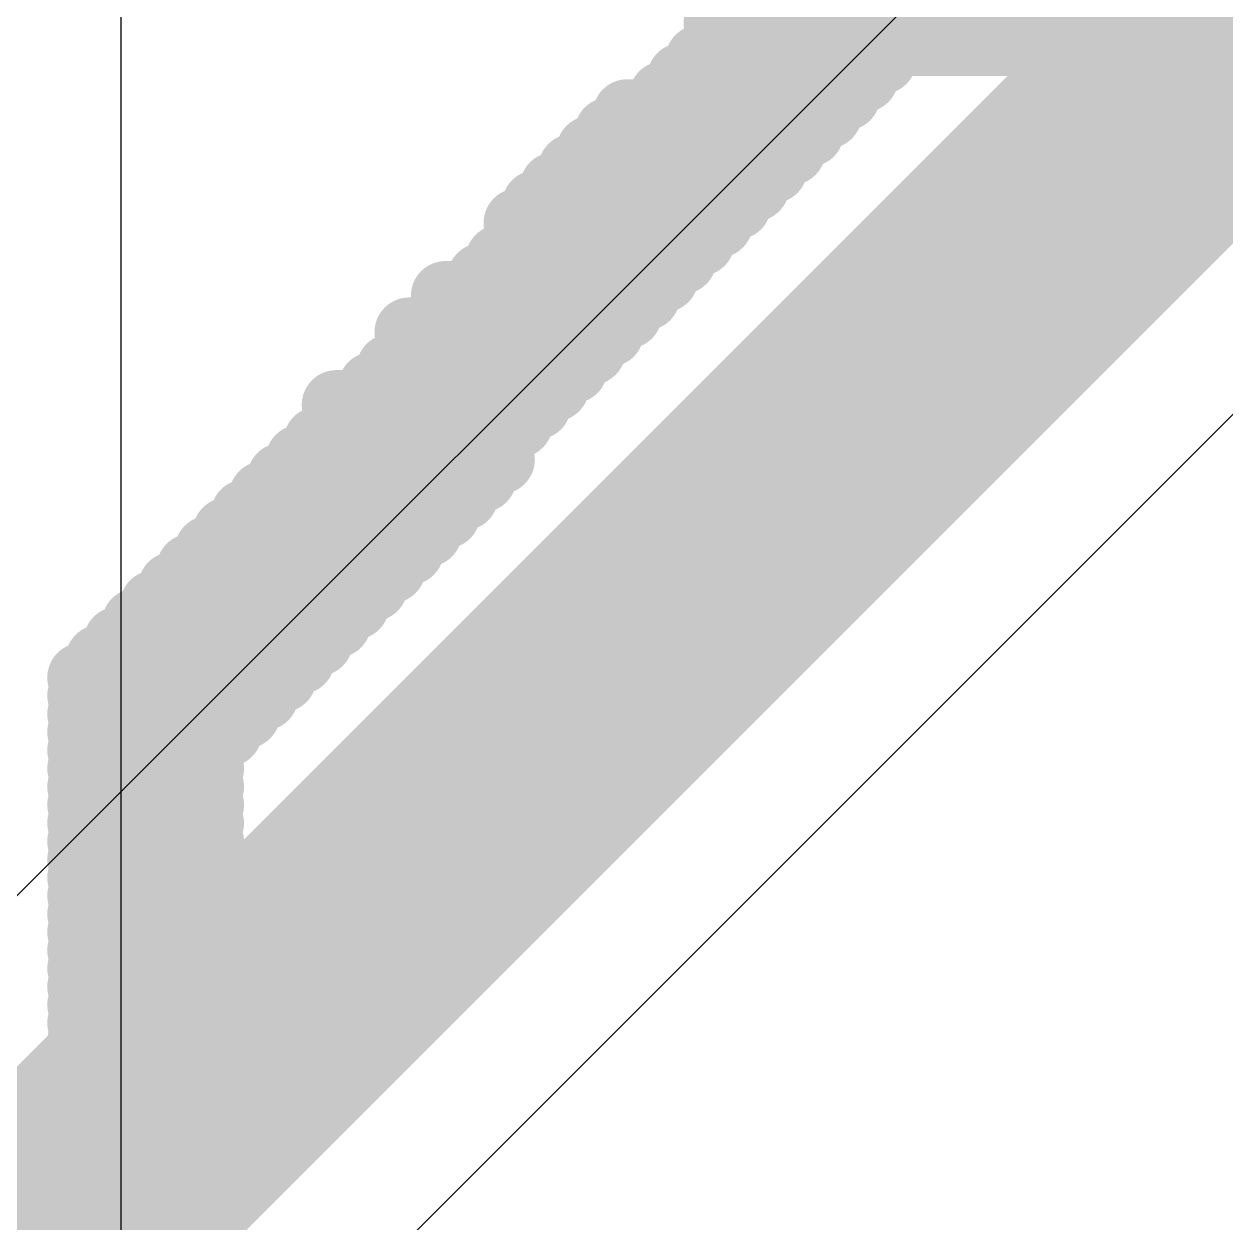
# Model space of a CAD drawing. Header units: inches. Extents: x -4 to 389, y 0 to 108.
# Drawn here: x 34.671 to 35.989, y 10.882 to 12.197 of the extents above; entities that cross this region are included whole.
import ezdxf

# ---------------------------------------------------------------- set-up
doc = ezdxf.new("R2010")
doc.units = ezdxf.units.IN
for name, color, linetype in [('Bottom Overlay', 54, 'Continuous'), ('Signal_1', 16, 'Continuous'), ('Top Layer', 1, 'Continuous')]:
    doc.layers.add(name, color=color, linetype=linetype)

msp = doc.modelspace()

# ---------------------------------------------------------------- linework, layer by layer
at = {"layer": 'Bottom Overlay'}
for points in [[(35.4724, 12.2183, 0.0762, 0.0762, 0), (35.5322, 12.2183, 0.0762, 0.0762, 0)], [(35.4325, 12.1984, 0.0762, 0.0762, 0), (35.5123, 12.1984, 0.0762, 0.0762, 0)], [(35.592, 12.1984, 0.0762, 0.0762, 0), (36.3897, 12.1984, 0.0762, 0.0762, 0)], [(35.4325, 12.1785, 0.0762, 0.0762, 0), (35.4923, 12.1785, 0.0762, 0.0762, 0)], [(35.5721, 12.1785, 0.0762, 0.0762, 0), (36.4096, 12.1785, 0.0762, 0.0762, 0)], [(35.4126, 12.1585, 0.0762, 0.0762, 0), (35.4724, 12.1585, 0.0762, 0.0762, 0)], [(35.5522, 12.1585, 0.0762, 0.0762, 0), (35.612, 12.1585, 0.0762, 0.0762, 0)], [(35.3926, 12.1386, 0.0762, 0.0762, 0), (35.4525, 12.1386, 0.0762, 0.0762, 0)], [(35.5322, 12.1386, 0.0762, 0.0762, 0), (35.592, 12.1386, 0.0762, 0.0762, 0)], [(35.3727, 12.1186, 0.0762, 0.0762, 0), (35.4325, 12.1186, 0.0762, 0.0762, 0)], [(35.5123, 12.1186, 0.0762, 0.0762, 0), (35.5721, 12.1186, 0.0762, 0.0762, 0)], [(35.3328, 12.0987, 0.0762, 0.0762, 0), (35.4126, 12.0987, 0.0762, 0.0762, 0)], [(35.4923, 12.0987, 0.0762, 0.0762, 0), (35.5522, 12.0987, 0.0762, 0.0762, 0)], [(35.3129, 12.0788, 0.0762, 0.0762, 0), (35.3926, 12.0788, 0.0762, 0.0762, 0)], [(35.4724, 12.0788, 0.0762, 0.0762, 0), (35.5322, 12.0788, 0.0762, 0.0762, 0)], [(35.2929, 12.0588, 0.0762, 0.0762, 0), (35.3727, 12.0588, 0.0762, 0.0762, 0)], [(35.4525, 12.0588, 0.0762, 0.0762, 0), (35.5123, 12.0588, 0.0762, 0.0762, 0)], [(35.273, 12.0389, 0.0762, 0.0762, 0), (35.3528, 12.0389, 0.0762, 0.0762, 0)], [(35.4325, 12.0389, 0.0762, 0.0762, 0), (35.4923, 12.0389, 0.0762, 0.0762, 0)], [(35.2531, 12.0189, 0.0762, 0.0762, 0), (35.3328, 12.0189, 0.0762, 0.0762, 0)], [(35.4126, 12.0189, 0.0762, 0.0762, 0), (35.4724, 12.0189, 0.0762, 0.0762, 0)], [(35.2331, 11.999, 0.0762, 0.0762, 0), (35.3129, 11.999, 0.0762, 0.0762, 0)], [(35.3926, 11.999, 0.0762, 0.0762, 0), (35.4525, 11.999, 0.0762, 0.0762, 0)], [(35.2132, 11.9791, 0.0762, 0.0762, 0), (35.2929, 11.9791, 0.0762, 0.0762, 0)], [(35.3727, 11.9791, 0.0762, 0.0762, 0), (35.4325, 11.9791, 0.0762, 0.0762, 0)], [(35.2132, 11.9591, 0.0762, 0.0762, 0), (35.273, 11.9591, 0.0762, 0.0762, 0)], [(35.3528, 11.9591, 0.0762, 0.0762, 0), (35.4126, 11.9591, 0.0762, 0.0762, 0)], [(35.1932, 11.9392, 0.0762, 0.0762, 0), (35.2531, 11.9392, 0.0762, 0.0762, 0)], [(35.3328, 11.9392, 0.0762, 0.0762, 0), (35.3926, 11.9392, 0.0762, 0.0762, 0)], [(35.1733, 11.9192, 0.0762, 0.0762, 0), (35.2331, 11.9192, 0.0762, 0.0762, 0)], [(35.3129, 11.9192, 0.0762, 0.0762, 0), (35.3727, 11.9192, 0.0762, 0.0762, 0)], [(35.1334, 11.8993, 0.0762, 0.0762, 0), (35.2132, 11.8993, 0.0762, 0.0762, 0)], [(35.2929, 11.8993, 0.0762, 0.0762, 0), (35.3528, 11.8993, 0.0762, 0.0762, 0)], [(35.1334, 11.8794, 0.0762, 0.0762, 0), (35.1932, 11.8794, 0.0762, 0.0762, 0)], [(35.273, 11.8794, 0.0762, 0.0762, 0), (35.3328, 11.8794, 0.0762, 0.0762, 0)], [(35.0935, 11.8594, 0.0762, 0.0762, 0), (35.1733, 11.8594, 0.0762, 0.0762, 0)], [(35.2531, 11.8594, 0.0762, 0.0762, 0), (35.3129, 11.8594, 0.0762, 0.0762, 0)], [(35.0935, 11.8395, 0.0762, 0.0762, 0), (35.1534, 11.8395, 0.0762, 0.0762, 0)], [(35.2331, 11.8395, 0.0762, 0.0762, 0), (35.2929, 11.8395, 0.0762, 0.0762, 0)], [(35.0736, 11.8195, 0.0762, 0.0762, 0), (35.1334, 11.8195, 0.0762, 0.0762, 0)], [(35.2132, 11.8195, 0.0762, 0.0762, 0), (35.273, 11.8195, 0.0762, 0.0762, 0)], [(35.0537, 11.7996, 0.0762, 0.0762, 0), (35.1135, 11.7996, 0.0762, 0.0762, 0)], [(35.1932, 11.7996, 0.0762, 0.0762, 0), (35.2531, 11.7996, 0.0762, 0.0762, 0)], [(35.0138, 11.7797, 0.0762, 0.0762, 0), (35.0935, 11.7797, 0.0762, 0.0762, 0)], [(35.1733, 11.7797, 0.0762, 0.0762, 0), (35.2331, 11.7797, 0.0762, 0.0762, 0)], [(35.0138, 11.7597, 0.0762, 0.0762, 0), (35.0736, 11.7597, 0.0762, 0.0762, 0)], [(35.1534, 11.7597, 0.0762, 0.0762, 0), (35.2132, 11.7597, 0.0762, 0.0762, 0)], [(34.9938, 11.7398, 0.0762, 0.0762, 0), (35.0537, 11.7398, 0.0762, 0.0762, 0)], [(35.1334, 11.7398, 0.0762, 0.0762, 0), (35.1932, 11.7398, 0.0762, 0.0762, 0)], [(34.9739, 11.7198, 0.0762, 0.0762, 0), (35.0337, 11.7198, 0.0762, 0.0762, 0)], [(35.1135, 11.7198, 0.0762, 0.0762, 0), (35.1932, 11.7198, 0.0762, 0.0762, 0)], [(34.954, 11.6999, 0.0762, 0.0762, 0), (35.0138, 11.6999, 0.0762, 0.0762, 0)], [(35.0935, 11.6999, 0.0762, 0.0762, 0), (35.1733, 11.6999, 0.0762, 0.0762, 0)], [(34.934, 11.68, 0.0762, 0.0762, 0), (34.9938, 11.68, 0.0762, 0.0762, 0)], [(35.0736, 11.68, 0.0762, 0.0762, 0), (35.1534, 11.68, 0.0762, 0.0762, 0)], [(34.9141, 11.66, 0.0762, 0.0762, 0), (34.9739, 11.66, 0.0762, 0.0762, 0)], [(35.0537, 11.66, 0.0762, 0.0762, 0), (35.1334, 11.66, 0.0762, 0.0762, 0)], [(34.8941, 11.6401, 0.0762, 0.0762, 0), (34.954, 11.6401, 0.0762, 0.0762, 0)], [(35.0337, 11.6401, 0.0762, 0.0762, 0), (35.1135, 11.6401, 0.0762, 0.0762, 0)], [(34.8742, 11.6201, 0.0762, 0.0762, 0), (34.934, 11.6201, 0.0762, 0.0762, 0)], [(35.0138, 11.6201, 0.0762, 0.0762, 0), (35.0935, 11.6201, 0.0762, 0.0762, 0)], [(34.8543, 11.6002, 0.0762, 0.0762, 0), (34.9141, 11.6002, 0.0762, 0.0762, 0)], [(34.9938, 11.6002, 0.0762, 0.0762, 0), (35.0736, 11.6002, 0.0762, 0.0762, 0)], [(34.8343, 11.5803, 0.0762, 0.0762, 0), (34.8941, 11.5803, 0.0762, 0.0762, 0)], [(34.9739, 11.5803, 0.0762, 0.0762, 0), (35.0537, 11.5803, 0.0762, 0.0762, 0)], [(34.8144, 11.5603, 0.0762, 0.0762, 0), (34.8742, 11.5603, 0.0762, 0.0762, 0)], [(34.954, 11.5603, 0.0762, 0.0762, 0), (35.0337, 11.5603, 0.0762, 0.0762, 0)], [(34.7944, 11.5404, 0.0762, 0.0762, 0), (34.8543, 11.5404, 0.0762, 0.0762, 0)], [(34.934, 11.5404, 0.0762, 0.0762, 0), (35.0138, 11.5404, 0.0762, 0.0762, 0)], [(34.7745, 11.5204, 0.0762, 0.0762, 0), (34.8343, 11.5204, 0.0762, 0.0762, 0)], [(34.9141, 11.5204, 0.0762, 0.0762, 0), (34.9938, 11.5204, 0.0762, 0.0762, 0)], [(34.7546, 11.5005, 0.0762, 0.0762, 0), (34.8144, 11.5005, 0.0762, 0.0762, 0)], [(34.8941, 11.5005, 0.0762, 0.0762, 0), (34.9739, 11.5005, 0.0762, 0.0762, 0)], [(34.7346, 11.4806, 0.0762, 0.0762, 0), (34.7944, 11.4806, 0.0762, 0.0762, 0)], [(34.8742, 11.4806, 0.0762, 0.0762, 0), (34.954, 11.4806, 0.0762, 0.0762, 0)], [(34.7346, 11.4606, 0.0762, 0.0762, 0), (34.7944, 11.4606, 0.0762, 0.0762, 0)], [(34.8543, 11.4606, 0.0762, 0.0762, 0), (34.934, 11.4606, 0.0762, 0.0762, 0)], [(34.7346, 11.4407, 0.0762, 0.0762, 0), (34.7944, 11.4407, 0.0762, 0.0762, 0)], [(34.8343, 11.4407, 0.0762, 0.0762, 0), (34.9141, 11.4407, 0.0762, 0.0762, 0)], [(34.7346, 11.4207, 0.0762, 0.0762, 0), (34.7944, 11.4207, 0.0762, 0.0762, 0)], [(34.8343, 11.4207, 0.0762, 0.0762, 0), (34.8941, 11.4207, 0.0762, 0.0762, 0)], [(34.7346, 11.4008, 0.0762, 0.0762, 0), (34.7944, 11.4008, 0.0762, 0.0762, 0)], [(34.8343, 11.4008, 0.0762, 0.0762, 0), (34.8742, 11.4008, 0.0762, 0.0762, 0)], [(34.7346, 11.3809, 0.0762, 0.0762, 0), (34.7944, 11.3809, 0.0762, 0.0762, 0)], [(34.8343, 11.3809, 0.0762, 0.0762, 0), (34.8742, 11.3809, 0.0762, 0.0762, 0)], [(34.7346, 11.3609, 0.0762, 0.0762, 0), (34.7944, 11.3609, 0.0762, 0.0762, 0)], [(34.8343, 11.3609, 0.0762, 0.0762, 0), (34.8742, 11.3609, 0.0762, 0.0762, 0)], [(34.7346, 11.341, 0.0762, 0.0762, 0), (34.7944, 11.341, 0.0762, 0.0762, 0)], [(34.8343, 11.341, 0.0762, 0.0762, 0), (34.8742, 11.341, 0.0762, 0.0762, 0)], [(34.7346, 11.321, 0.0762, 0.0762, 0), (34.7944, 11.321, 0.0762, 0.0762, 0)], [(34.8343, 11.321, 0.0762, 0.0762, 0), (34.8742, 11.321, 0.0762, 0.0762, 0)], [(34.7346, 11.3011, 0.0762, 0.0762, 0), (34.7944, 11.3011, 0.0762, 0.0762, 0)], [(34.8343, 11.3011, 0.0762, 0.0762, 0), (34.8742, 11.3011, 0.0762, 0.0762, 0)], [(34.7346, 11.2812, 0.0762, 0.0762, 0), (34.7944, 11.2812, 0.0762, 0.0762, 0)], [(34.8343, 11.2812, 0.0762, 0.0762, 0), (34.8742, 11.2812, 0.0762, 0.0762, 0)], [(34.7346, 11.2612, 0.0762, 0.0762, 0), (34.7944, 11.2612, 0.0762, 0.0762, 0)], [(34.8343, 11.2612, 0.0762, 0.0762, 0), (34.8742, 11.2612, 0.0762, 0.0762, 0)], [(34.7346, 11.2413, 0.0762, 0.0762, 0), (34.7944, 11.2413, 0.0762, 0.0762, 0)], [(34.8343, 11.2413, 0.0762, 0.0762, 0), (34.8742, 11.2413, 0.0762, 0.0762, 0)], [(34.7346, 11.2213, 0.0762, 0.0762, 0), (34.7944, 11.2213, 0.0762, 0.0762, 0)], [(34.8343, 11.2213, 0.0762, 0.0762, 0), (34.8742, 11.2213, 0.0762, 0.0762, 0)], [(34.7346, 11.2014, 0.0762, 0.0762, 0), (34.7944, 11.2014, 0.0762, 0.0762, 0)], [(34.8343, 11.2014, 0.0762, 0.0762, 0), (34.8742, 11.2014, 0.0762, 0.0762, 0)], [(34.7346, 11.1815, 0.0762, 0.0762, 0), (34.7944, 11.1815, 0.0762, 0.0762, 0)], [(34.8343, 11.1815, 0.0762, 0.0762, 0), (34.8742, 11.1815, 0.0762, 0.0762, 0)], [(34.7346, 11.1615, 0.0762, 0.0762, 0), (34.7944, 11.1615, 0.0762, 0.0762, 0)], [(34.8343, 11.1615, 0.0762, 0.0762, 0), (34.8742, 11.1615, 0.0762, 0.0762, 0)], [(34.7346, 11.1416, 0.0762, 0.0762, 0), (34.7944, 11.1416, 0.0762, 0.0762, 0)], [(34.8343, 11.1416, 0.0762, 0.0762, 0), (34.8742, 11.1416, 0.0762, 0.0762, 0)], [(34.7346, 11.1216, 0.0762, 0.0762, 0), (34.7944, 11.1216, 0.0762, 0.0762, 0)], [(34.8343, 11.1216, 0.0762, 0.0762, 0), (34.8742, 11.1216, 0.0762, 0.0762, 0)], [(34.7346, 11.1017, 0.0762, 0.0762, 0), (34.7944, 11.1017, 0.0762, 0.0762, 0)], [(34.8343, 11.1017, 0.0762, 0.0762, 0), (34.8742, 11.1017, 0.0762, 0.0762, 0)], [(34.7346, 11.0818, 0.0762, 0.0762, 0), (34.7944, 11.0818, 0.0762, 0.0762, 0)], [(34.8343, 11.0818, 0.0762, 0.0762, 0), (34.8742, 11.0818, 0.0762, 0.0762, 0)], [(34.7346, 11.0618, 0.0762, 0.0762, 0), (34.7944, 11.0618, 0.0762, 0.0762, 0)], [(34.8343, 11.0618, 0.0762, 0.0762, 0), (34.8742, 11.0618, 0.0762, 0.0762, 0)], [(34.7346, 11.0419, 0.0762, 0.0762, 0), (34.7944, 11.0419, 0.0762, 0.0762, 0)], [(34.8343, 11.0419, 0.0762, 0.0762, 0), (34.8742, 11.0419, 0.0762, 0.0762, 0)], [(34.7346, 11.0219, 0.0762, 0.0762, 0), (34.7944, 11.0219, 0.0762, 0.0762, 0)], [(34.8343, 11.0219, 0.0762, 0.0762, 0), (34.8742, 11.0219, 0.0762, 0.0762, 0)], [(34.7346, 11.002, 0.0762, 0.0762, 0), (34.7944, 11.002, 0.0762, 0.0762, 0)], [(34.8343, 11.002, 0.0762, 0.0762, 0), (34.8742, 11.002, 0.0762, 0.0762, 0)], [(34.7346, 10.9821, 0.0762, 0.0762, 0), (34.7745, 10.9821, 0.0762, 0.0762, 0)], [(34.8343, 10.9821, 0.0762, 0.0762, 0), (34.8742, 10.9821, 0.0762, 0.0762, 0)], [(34.7346, 10.9621, 0.0762, 0.0762, 0), (34.7745, 10.9621, 0.0762, 0.0762, 0)], [(34.8343, 10.9621, 0.0762, 0.0762, 0), (34.8742, 10.9621, 0.0762, 0.0762, 0)], [(34.7346, 10.9422, 0.0762, 0.0762, 0), (34.7745, 10.9422, 0.0762, 0.0762, 0)], [(34.8343, 10.9422, 0.0762, 0.0762, 0), (34.8742, 10.9422, 0.0762, 0.0762, 0)], [(34.7346, 10.9222, 0.0762, 0.0762, 0), (34.7745, 10.9222, 0.0762, 0.0762, 0)], [(34.8343, 10.9222, 0.0762, 0.0762, 0), (34.8742, 10.9222, 0.0762, 0.0762, 0)], [(34.7346, 10.9023, 0.0762, 0.0762, 0), (34.7745, 10.9023, 0.0762, 0.0762, 0)], [(34.8343, 10.9023, 0.0762, 0.0762, 0), (34.8742, 10.9023, 0.0762, 0.0762, 0)], [(34.7346, 10.8824, 0.0762, 0.0762, 0), (34.7745, 10.8824, 0.0762, 0.0762, 0)], [(34.8343, 10.8824, 0.0762, 0.0762, 0), (34.8742, 10.8824, 0.0762, 0.0762, 0)], [(34.7346, 10.8624, 0.0762, 0.0762, 0), (34.7745, 10.8624, 0.0762, 0.0762, 0)], [(34.8343, 10.8624, 0.0762, 0.0762, 0), (34.8742, 10.8624, 0.0762, 0.0762, 0)]]:
    msp.add_lwpolyline(points, format="xyseb", dxfattribs=at)
for points in [[(35.4534, 12.2183, 0.0381, 0.0381, 1), (35.4915, 12.2183, 0.0381, 0.0381, 1)], [(35.5132, 12.2183, 0.0381, 0.0381, 1), (35.5513, 12.2183, 0.0381, 0.0381, 1)], [(35.4135, 12.1984, 0.0381, 0.0381, 1), (35.4516, 12.1984, 0.0381, 0.0381, 1)], [(35.4932, 12.1984, 0.0381, 0.0381, 1), (35.5313, 12.1984, 0.0381, 0.0381, 1)], [(35.573, 12.1984, 0.0381, 0.0381, 1), (35.6111, 12.1984, 0.0381, 0.0381, 1)], [(35.4135, 12.1785, 0.0381, 0.0381, 1), (35.4516, 12.1785, 0.0381, 0.0381, 1)], [(35.4733, 12.1785, 0.0381, 0.0381, 1), (35.5114, 12.1785, 0.0381, 0.0381, 1)], [(35.5531, 12.1785, 0.0381, 0.0381, 1), (35.5912, 12.1785, 0.0381, 0.0381, 1)], [(35.3935, 12.1585, 0.0381, 0.0381, 1), (35.4316, 12.1585, 0.0381, 0.0381, 1)], [(35.4534, 12.1585, 0.0381, 0.0381, 1), (35.4915, 12.1585, 0.0381, 0.0381, 1)], [(35.5331, 12.1585, 0.0381, 0.0381, 1), (35.5712, 12.1585, 0.0381, 0.0381, 1)], [(35.5929, 12.1585, 0.0381, 0.0381, 1), (35.631, 12.1585, 0.0381, 0.0381, 1)], [(35.3736, 12.1386, 0.0381, 0.0381, 1), (35.4117, 12.1386, 0.0381, 0.0381, 1)], [(35.4334, 12.1386, 0.0381, 0.0381, 1), (35.4715, 12.1386, 0.0381, 0.0381, 1)], [(35.5132, 12.1386, 0.0381, 0.0381, 1), (35.5513, 12.1386, 0.0381, 0.0381, 1)], [(35.573, 12.1386, 0.0381, 0.0381, 1), (35.6111, 12.1386, 0.0381, 0.0381, 1)], [(35.3537, 12.1186, 0.0381, 0.0381, 1), (35.3918, 12.1186, 0.0381, 0.0381, 1)], [(35.4135, 12.1186, 0.0381, 0.0381, 1), (35.4516, 12.1186, 0.0381, 0.0381, 1)], [(35.4932, 12.1186, 0.0381, 0.0381, 1), (35.5313, 12.1186, 0.0381, 0.0381, 1)], [(35.5531, 12.1186, 0.0381, 0.0381, 1), (35.5912, 12.1186, 0.0381, 0.0381, 1)], [(35.3138, 12.0987, 0.0381, 0.0381, 1), (35.3519, 12.0987, 0.0381, 0.0381, 1)], [(35.3935, 12.0987, 0.0381, 0.0381, 1), (35.4316, 12.0987, 0.0381, 0.0381, 1)], [(35.4733, 12.0987, 0.0381, 0.0381, 1), (35.5114, 12.0987, 0.0381, 0.0381, 1)], [(35.5331, 12.0987, 0.0381, 0.0381, 1), (35.5712, 12.0987, 0.0381, 0.0381, 1)], [(35.2938, 12.0788, 0.0381, 0.0381, 1), (35.3319, 12.0788, 0.0381, 0.0381, 1)], [(35.3736, 12.0788, 0.0381, 0.0381, 1), (35.4117, 12.0788, 0.0381, 0.0381, 1)], [(35.4534, 12.0788, 0.0381, 0.0381, 1), (35.4915, 12.0788, 0.0381, 0.0381, 1)], [(35.5132, 12.0788, 0.0381, 0.0381, 1), (35.5513, 12.0788, 0.0381, 0.0381, 1)], [(35.2739, 12.0588, 0.0381, 0.0381, 1), (35.312, 12.0588, 0.0381, 0.0381, 1)], [(35.3537, 12.0588, 0.0381, 0.0381, 1), (35.3918, 12.0588, 0.0381, 0.0381, 1)], [(35.4334, 12.0588, 0.0381, 0.0381, 1), (35.4715, 12.0588, 0.0381, 0.0381, 1)], [(35.4932, 12.0588, 0.0381, 0.0381, 1), (35.5313, 12.0588, 0.0381, 0.0381, 1)], [(35.254, 12.0389, 0.0381, 0.0381, 1), (35.2921, 12.0389, 0.0381, 0.0381, 1)], [(35.3337, 12.0389, 0.0381, 0.0381, 1), (35.3718, 12.0389, 0.0381, 0.0381, 1)], [(35.4135, 12.0389, 0.0381, 0.0381, 1), (35.4516, 12.0389, 0.0381, 0.0381, 1)], [(35.4733, 12.0389, 0.0381, 0.0381, 1), (35.5114, 12.0389, 0.0381, 0.0381, 1)], [(35.234, 12.0189, 0.0381, 0.0381, 1), (35.2721, 12.0189, 0.0381, 0.0381, 1)], [(35.3138, 12.0189, 0.0381, 0.0381, 1), (35.3519, 12.0189, 0.0381, 0.0381, 1)], [(35.3935, 12.0189, 0.0381, 0.0381, 1), (35.4316, 12.0189, 0.0381, 0.0381, 1)], [(35.4534, 12.0189, 0.0381, 0.0381, 1), (35.4915, 12.0189, 0.0381, 0.0381, 1)], [(35.2141, 11.999, 0.0381, 0.0381, 1), (35.2522, 11.999, 0.0381, 0.0381, 1)], [(35.2938, 11.999, 0.0381, 0.0381, 1), (35.3319, 11.999, 0.0381, 0.0381, 1)], [(35.3736, 11.999, 0.0381, 0.0381, 1), (35.4117, 11.999, 0.0381, 0.0381, 1)], [(35.4334, 11.999, 0.0381, 0.0381, 1), (35.4715, 11.999, 0.0381, 0.0381, 1)], [(35.1941, 11.9791, 0.0381, 0.0381, 1), (35.2322, 11.9791, 0.0381, 0.0381, 1)], [(35.2739, 11.9791, 0.0381, 0.0381, 1), (35.312, 11.9791, 0.0381, 0.0381, 1)], [(35.3537, 11.9791, 0.0381, 0.0381, 1), (35.3918, 11.9791, 0.0381, 0.0381, 1)], [(35.4135, 11.9791, 0.0381, 0.0381, 1), (35.4516, 11.9791, 0.0381, 0.0381, 1)], [(35.1941, 11.9591, 0.0381, 0.0381, 1), (35.2322, 11.9591, 0.0381, 0.0381, 1)], [(35.254, 11.9591, 0.0381, 0.0381, 1), (35.2921, 11.9591, 0.0381, 0.0381, 1)], [(35.3337, 11.9591, 0.0381, 0.0381, 1), (35.3718, 11.9591, 0.0381, 0.0381, 1)], [(35.3935, 11.9591, 0.0381, 0.0381, 1), (35.4316, 11.9591, 0.0381, 0.0381, 1)], [(35.1742, 11.9392, 0.0381, 0.0381, 1), (35.2123, 11.9392, 0.0381, 0.0381, 1)], [(35.234, 11.9392, 0.0381, 0.0381, 1), (35.2721, 11.9392, 0.0381, 0.0381, 1)], [(35.3138, 11.9392, 0.0381, 0.0381, 1), (35.3519, 11.9392, 0.0381, 0.0381, 1)], [(35.3736, 11.9392, 0.0381, 0.0381, 1), (35.4117, 11.9392, 0.0381, 0.0381, 1)], [(35.1543, 11.9192, 0.0381, 0.0381, 1), (35.1924, 11.9192, 0.0381, 0.0381, 1)], [(35.2141, 11.9192, 0.0381, 0.0381, 1), (35.2522, 11.9192, 0.0381, 0.0381, 1)], [(35.2938, 11.9192, 0.0381, 0.0381, 1), (35.3319, 11.9192, 0.0381, 0.0381, 1)], [(35.3537, 11.9192, 0.0381, 0.0381, 1), (35.3918, 11.9192, 0.0381, 0.0381, 1)], [(35.1144, 11.8993, 0.0381, 0.0381, 1), (35.1525, 11.8993, 0.0381, 0.0381, 1)], [(35.1941, 11.8993, 0.0381, 0.0381, 1), (35.2322, 11.8993, 0.0381, 0.0381, 1)], [(35.2739, 11.8993, 0.0381, 0.0381, 1), (35.312, 11.8993, 0.0381, 0.0381, 1)], [(35.3337, 11.8993, 0.0381, 0.0381, 1), (35.3718, 11.8993, 0.0381, 0.0381, 1)], [(35.1144, 11.8794, 0.0381, 0.0381, 1), (35.1525, 11.8794, 0.0381, 0.0381, 1)], [(35.1742, 11.8794, 0.0381, 0.0381, 1), (35.2123, 11.8794, 0.0381, 0.0381, 1)], [(35.254, 11.8794, 0.0381, 0.0381, 1), (35.2921, 11.8794, 0.0381, 0.0381, 1)], [(35.3138, 11.8794, 0.0381, 0.0381, 1), (35.3519, 11.8794, 0.0381, 0.0381, 1)], [(35.0745, 11.8594, 0.0381, 0.0381, 1), (35.1126, 11.8594, 0.0381, 0.0381, 1)], [(35.1543, 11.8594, 0.0381, 0.0381, 1), (35.1924, 11.8594, 0.0381, 0.0381, 1)], [(35.234, 11.8594, 0.0381, 0.0381, 1), (35.2721, 11.8594, 0.0381, 0.0381, 1)], [(35.2938, 11.8594, 0.0381, 0.0381, 1), (35.3319, 11.8594, 0.0381, 0.0381, 1)], [(35.0745, 11.8395, 0.0381, 0.0381, 1), (35.1126, 11.8395, 0.0381, 0.0381, 1)], [(35.1343, 11.8395, 0.0381, 0.0381, 1), (35.1724, 11.8395, 0.0381, 0.0381, 1)], [(35.2141, 11.8395, 0.0381, 0.0381, 1), (35.2522, 11.8395, 0.0381, 0.0381, 1)], [(35.2739, 11.8395, 0.0381, 0.0381, 1), (35.312, 11.8395, 0.0381, 0.0381, 1)], [(35.0546, 11.8195, 0.0381, 0.0381, 1), (35.0927, 11.8195, 0.0381, 0.0381, 1)], [(35.1144, 11.8195, 0.0381, 0.0381, 1), (35.1525, 11.8195, 0.0381, 0.0381, 1)], [(35.1941, 11.8195, 0.0381, 0.0381, 1), (35.2322, 11.8195, 0.0381, 0.0381, 1)], [(35.254, 11.8195, 0.0381, 0.0381, 1), (35.2921, 11.8195, 0.0381, 0.0381, 1)], [(35.0346, 11.7996, 0.0381, 0.0381, 1), (35.0727, 11.7996, 0.0381, 0.0381, 1)], [(35.0944, 11.7996, 0.0381, 0.0381, 1), (35.1325, 11.7996, 0.0381, 0.0381, 1)], [(35.1742, 11.7996, 0.0381, 0.0381, 1), (35.2123, 11.7996, 0.0381, 0.0381, 1)], [(35.234, 11.7996, 0.0381, 0.0381, 1), (35.2721, 11.7996, 0.0381, 0.0381, 1)], [(34.9947, 11.7797, 0.0381, 0.0381, 1), (35.0328, 11.7797, 0.0381, 0.0381, 1)], [(35.0745, 11.7797, 0.0381, 0.0381, 1), (35.1126, 11.7797, 0.0381, 0.0381, 1)], [(35.1543, 11.7797, 0.0381, 0.0381, 1), (35.1924, 11.7797, 0.0381, 0.0381, 1)], [(35.2141, 11.7797, 0.0381, 0.0381, 1), (35.2522, 11.7797, 0.0381, 0.0381, 1)], [(34.9947, 11.7597, 0.0381, 0.0381, 1), (35.0328, 11.7597, 0.0381, 0.0381, 1)], [(35.0546, 11.7597, 0.0381, 0.0381, 1), (35.0927, 11.7597, 0.0381, 0.0381, 1)], [(35.1343, 11.7597, 0.0381, 0.0381, 1), (35.1724, 11.7597, 0.0381, 0.0381, 1)], [(35.1941, 11.7597, 0.0381, 0.0381, 1), (35.2322, 11.7597, 0.0381, 0.0381, 1)], [(34.9748, 11.7398, 0.0381, 0.0381, 1), (35.0129, 11.7398, 0.0381, 0.0381, 1)], [(35.0346, 11.7398, 0.0381, 0.0381, 1), (35.0727, 11.7398, 0.0381, 0.0381, 1)], [(35.1144, 11.7398, 0.0381, 0.0381, 1), (35.1525, 11.7398, 0.0381, 0.0381, 1)], [(35.1742, 11.7398, 0.0381, 0.0381, 1), (35.2123, 11.7398, 0.0381, 0.0381, 1)], [(34.9549, 11.7198, 0.0381, 0.0381, 1), (34.993, 11.7198, 0.0381, 0.0381, 1)], [(35.0147, 11.7198, 0.0381, 0.0381, 1), (35.0528, 11.7198, 0.0381, 0.0381, 1)], [(35.0944, 11.7198, 0.0381, 0.0381, 1), (35.1325, 11.7198, 0.0381, 0.0381, 1)], [(35.1742, 11.7198, 0.0381, 0.0381, 1), (35.2123, 11.7198, 0.0381, 0.0381, 1)], [(34.9349, 11.6999, 0.0381, 0.0381, 1), (34.973, 11.6999, 0.0381, 0.0381, 1)], [(34.9947, 11.6999, 0.0381, 0.0381, 1), (35.0328, 11.6999, 0.0381, 0.0381, 1)], [(35.0745, 11.6999, 0.0381, 0.0381, 1), (35.1126, 11.6999, 0.0381, 0.0381, 1)], [(35.1543, 11.6999, 0.0381, 0.0381, 1), (35.1924, 11.6999, 0.0381, 0.0381, 1)], [(34.915, 11.68, 0.0381, 0.0381, 1), (34.9531, 11.68, 0.0381, 0.0381, 1)], [(34.9748, 11.68, 0.0381, 0.0381, 1), (35.0129, 11.68, 0.0381, 0.0381, 1)], [(35.0546, 11.68, 0.0381, 0.0381, 1), (35.0927, 11.68, 0.0381, 0.0381, 1)], [(35.1343, 11.68, 0.0381, 0.0381, 1), (35.1724, 11.68, 0.0381, 0.0381, 1)], [(34.895, 11.66, 0.0381, 0.0381, 1), (34.9331, 11.66, 0.0381, 0.0381, 1)], [(34.9549, 11.66, 0.0381, 0.0381, 1), (34.993, 11.66, 0.0381, 0.0381, 1)], [(35.0346, 11.66, 0.0381, 0.0381, 1), (35.0727, 11.66, 0.0381, 0.0381, 1)], [(35.1144, 11.66, 0.0381, 0.0381, 1), (35.1525, 11.66, 0.0381, 0.0381, 1)], [(34.8751, 11.6401, 0.0381, 0.0381, 1), (34.9132, 11.6401, 0.0381, 0.0381, 1)], [(34.9349, 11.6401, 0.0381, 0.0381, 1), (34.973, 11.6401, 0.0381, 0.0381, 1)], [(35.0147, 11.6401, 0.0381, 0.0381, 1), (35.0528, 11.6401, 0.0381, 0.0381, 1)], [(35.0944, 11.6401, 0.0381, 0.0381, 1), (35.1325, 11.6401, 0.0381, 0.0381, 1)], [(34.8552, 11.6201, 0.0381, 0.0381, 1), (34.8933, 11.6201, 0.0381, 0.0381, 1)], [(34.915, 11.6201, 0.0381, 0.0381, 1), (34.9531, 11.6201, 0.0381, 0.0381, 1)], [(34.9947, 11.6201, 0.0381, 0.0381, 1), (35.0328, 11.6201, 0.0381, 0.0381, 1)], [(35.0745, 11.6201, 0.0381, 0.0381, 1), (35.1126, 11.6201, 0.0381, 0.0381, 1)], [(34.8352, 11.6002, 0.0381, 0.0381, 1), (34.8733, 11.6002, 0.0381, 0.0381, 1)], [(34.895, 11.6002, 0.0381, 0.0381, 1), (34.9331, 11.6002, 0.0381, 0.0381, 1)], [(34.9748, 11.6002, 0.0381, 0.0381, 1), (35.0129, 11.6002, 0.0381, 0.0381, 1)], [(35.0546, 11.6002, 0.0381, 0.0381, 1), (35.0927, 11.6002, 0.0381, 0.0381, 1)], [(34.8153, 11.5803, 0.0381, 0.0381, 1), (34.8534, 11.5803, 0.0381, 0.0381, 1)], [(34.8751, 11.5803, 0.0381, 0.0381, 1), (34.9132, 11.5803, 0.0381, 0.0381, 1)], [(34.9549, 11.5803, 0.0381, 0.0381, 1), (34.993, 11.5803, 0.0381, 0.0381, 1)], [(35.0346, 11.5803, 0.0381, 0.0381, 1), (35.0727, 11.5803, 0.0381, 0.0381, 1)], [(34.7953, 11.5603, 0.0381, 0.0381, 1), (34.8334, 11.5603, 0.0381, 0.0381, 1)], [(34.8552, 11.5603, 0.0381, 0.0381, 1), (34.8933, 11.5603, 0.0381, 0.0381, 1)], [(34.9349, 11.5603, 0.0381, 0.0381, 1), (34.973, 11.5603, 0.0381, 0.0381, 1)], [(35.0147, 11.5603, 0.0381, 0.0381, 1), (35.0528, 11.5603, 0.0381, 0.0381, 1)], [(34.7754, 11.5404, 0.0381, 0.0381, 1), (34.8135, 11.5404, 0.0381, 0.0381, 1)], [(34.8352, 11.5404, 0.0381, 0.0381, 1), (34.8733, 11.5404, 0.0381, 0.0381, 1)], [(34.915, 11.5404, 0.0381, 0.0381, 1), (34.9531, 11.5404, 0.0381, 0.0381, 1)], [(34.9947, 11.5404, 0.0381, 0.0381, 1), (35.0328, 11.5404, 0.0381, 0.0381, 1)], [(34.7555, 11.5204, 0.0381, 0.0381, 1), (34.7936, 11.5204, 0.0381, 0.0381, 1)], [(34.8153, 11.5204, 0.0381, 0.0381, 1), (34.8534, 11.5204, 0.0381, 0.0381, 1)], [(34.895, 11.5204, 0.0381, 0.0381, 1), (34.9331, 11.5204, 0.0381, 0.0381, 1)], [(34.9748, 11.5204, 0.0381, 0.0381, 1), (35.0129, 11.5204, 0.0381, 0.0381, 1)], [(34.7355, 11.5005, 0.0381, 0.0381, 1), (34.7736, 11.5005, 0.0381, 0.0381, 1)], [(34.7953, 11.5005, 0.0381, 0.0381, 1), (34.8334, 11.5005, 0.0381, 0.0381, 1)], [(34.8751, 11.5005, 0.0381, 0.0381, 1), (34.9132, 11.5005, 0.0381, 0.0381, 1)], [(34.9549, 11.5005, 0.0381, 0.0381, 1), (34.993, 11.5005, 0.0381, 0.0381, 1)], [(34.7156, 11.4806, 0.0381, 0.0381, 1), (34.7537, 11.4806, 0.0381, 0.0381, 1)], [(34.7754, 11.4806, 0.0381, 0.0381, 1), (34.8135, 11.4806, 0.0381, 0.0381, 1)], [(34.8552, 11.4806, 0.0381, 0.0381, 1), (34.8933, 11.4806, 0.0381, 0.0381, 1)], [(34.9349, 11.4806, 0.0381, 0.0381, 1), (34.973, 11.4806, 0.0381, 0.0381, 1)], [(34.7156, 11.4606, 0.0381, 0.0381, 1), (34.7537, 11.4606, 0.0381, 0.0381, 1)], [(34.7754, 11.4606, 0.0381, 0.0381, 1), (34.8135, 11.4606, 0.0381, 0.0381, 1)], [(34.8352, 11.4606, 0.0381, 0.0381, 1), (34.8733, 11.4606, 0.0381, 0.0381, 1)], [(34.915, 11.4606, 0.0381, 0.0381, 1), (34.9531, 11.4606, 0.0381, 0.0381, 1)], [(34.7156, 11.4407, 0.0381, 0.0381, 1), (34.7537, 11.4407, 0.0381, 0.0381, 1)], [(34.7754, 11.4407, 0.0381, 0.0381, 1), (34.8135, 11.4407, 0.0381, 0.0381, 1)], [(34.8153, 11.4407, 0.0381, 0.0381, 1), (34.8534, 11.4407, 0.0381, 0.0381, 1)], [(34.895, 11.4407, 0.0381, 0.0381, 1), (34.9331, 11.4407, 0.0381, 0.0381, 1)], [(34.7156, 11.4207, 0.0381, 0.0381, 1), (34.7537, 11.4207, 0.0381, 0.0381, 1)], [(34.7754, 11.4207, 0.0381, 0.0381, 1), (34.8135, 11.4207, 0.0381, 0.0381, 1)], [(34.8153, 11.4207, 0.0381, 0.0381, 1), (34.8534, 11.4207, 0.0381, 0.0381, 1)], [(34.8751, 11.4207, 0.0381, 0.0381, 1), (34.9132, 11.4207, 0.0381, 0.0381, 1)], [(34.7156, 11.4008, 0.0381, 0.0381, 1), (34.7537, 11.4008, 0.0381, 0.0381, 1)], [(34.7754, 11.4008, 0.0381, 0.0381, 1), (34.8135, 11.4008, 0.0381, 0.0381, 1)], [(34.8153, 11.4008, 0.0381, 0.0381, 1), (34.8534, 11.4008, 0.0381, 0.0381, 1)], [(34.8552, 11.4008, 0.0381, 0.0381, 1), (34.8933, 11.4008, 0.0381, 0.0381, 1)], [(34.7156, 11.3809, 0.0381, 0.0381, 1), (34.7537, 11.3809, 0.0381, 0.0381, 1)], [(34.7754, 11.3809, 0.0381, 0.0381, 1), (34.8135, 11.3809, 0.0381, 0.0381, 1)], [(34.8153, 11.3809, 0.0381, 0.0381, 1), (34.8534, 11.3809, 0.0381, 0.0381, 1)], [(34.8552, 11.3809, 0.0381, 0.0381, 1), (34.8933, 11.3809, 0.0381, 0.0381, 1)], [(34.7156, 11.3609, 0.0381, 0.0381, 1), (34.7537, 11.3609, 0.0381, 0.0381, 1)], [(34.7754, 11.3609, 0.0381, 0.0381, 1), (34.8135, 11.3609, 0.0381, 0.0381, 1)], [(34.8153, 11.3609, 0.0381, 0.0381, 1), (34.8534, 11.3609, 0.0381, 0.0381, 1)], [(34.8552, 11.3609, 0.0381, 0.0381, 1), (34.8933, 11.3609, 0.0381, 0.0381, 1)], [(34.7156, 11.341, 0.0381, 0.0381, 1), (34.7537, 11.341, 0.0381, 0.0381, 1)], [(34.7754, 11.341, 0.0381, 0.0381, 1), (34.8135, 11.341, 0.0381, 0.0381, 1)], [(34.8153, 11.341, 0.0381, 0.0381, 1), (34.8534, 11.341, 0.0381, 0.0381, 1)], [(34.8552, 11.341, 0.0381, 0.0381, 1), (34.8933, 11.341, 0.0381, 0.0381, 1)], [(34.7156, 11.321, 0.0381, 0.0381, 1), (34.7537, 11.321, 0.0381, 0.0381, 1)], [(34.7754, 11.321, 0.0381, 0.0381, 1), (34.8135, 11.321, 0.0381, 0.0381, 1)], [(34.8153, 11.321, 0.0381, 0.0381, 1), (34.8534, 11.321, 0.0381, 0.0381, 1)], [(34.8552, 11.321, 0.0381, 0.0381, 1), (34.8933, 11.321, 0.0381, 0.0381, 1)], [(34.7156, 11.3011, 0.0381, 0.0381, 1), (34.7537, 11.3011, 0.0381, 0.0381, 1)], [(34.7754, 11.3011, 0.0381, 0.0381, 1), (34.8135, 11.3011, 0.0381, 0.0381, 1)], [(34.8153, 11.3011, 0.0381, 0.0381, 1), (34.8534, 11.3011, 0.0381, 0.0381, 1)], [(34.8552, 11.3011, 0.0381, 0.0381, 1), (34.8933, 11.3011, 0.0381, 0.0381, 1)], [(34.7156, 11.2812, 0.0381, 0.0381, 1), (34.7537, 11.2812, 0.0381, 0.0381, 1)], [(34.7754, 11.2812, 0.0381, 0.0381, 1), (34.8135, 11.2812, 0.0381, 0.0381, 1)], [(34.8153, 11.2812, 0.0381, 0.0381, 1), (34.8534, 11.2812, 0.0381, 0.0381, 1)], [(34.8552, 11.2812, 0.0381, 0.0381, 1), (34.8933, 11.2812, 0.0381, 0.0381, 1)], [(34.7156, 11.2612, 0.0381, 0.0381, 1), (34.7537, 11.2612, 0.0381, 0.0381, 1)], [(34.7754, 11.2612, 0.0381, 0.0381, 1), (34.8135, 11.2612, 0.0381, 0.0381, 1)], [(34.8153, 11.2612, 0.0381, 0.0381, 1), (34.8534, 11.2612, 0.0381, 0.0381, 1)], [(34.8552, 11.2612, 0.0381, 0.0381, 1), (34.8933, 11.2612, 0.0381, 0.0381, 1)], [(34.7156, 11.2413, 0.0381, 0.0381, 1), (34.7537, 11.2413, 0.0381, 0.0381, 1)], [(34.7754, 11.2413, 0.0381, 0.0381, 1), (34.8135, 11.2413, 0.0381, 0.0381, 1)], [(34.8153, 11.2413, 0.0381, 0.0381, 1), (34.8534, 11.2413, 0.0381, 0.0381, 1)], [(34.8552, 11.2413, 0.0381, 0.0381, 1), (34.8933, 11.2413, 0.0381, 0.0381, 1)], [(34.7156, 11.2213, 0.0381, 0.0381, 1), (34.7537, 11.2213, 0.0381, 0.0381, 1)], [(34.7754, 11.2213, 0.0381, 0.0381, 1), (34.8135, 11.2213, 0.0381, 0.0381, 1)], [(34.8153, 11.2213, 0.0381, 0.0381, 1), (34.8534, 11.2213, 0.0381, 0.0381, 1)], [(34.8552, 11.2213, 0.0381, 0.0381, 1), (34.8933, 11.2213, 0.0381, 0.0381, 1)], [(34.7156, 11.2014, 0.0381, 0.0381, 1), (34.7537, 11.2014, 0.0381, 0.0381, 1)], [(34.7754, 11.2014, 0.0381, 0.0381, 1), (34.8135, 11.2014, 0.0381, 0.0381, 1)], [(34.8153, 11.2014, 0.0381, 0.0381, 1), (34.8534, 11.2014, 0.0381, 0.0381, 1)], [(34.8552, 11.2014, 0.0381, 0.0381, 1), (34.8933, 11.2014, 0.0381, 0.0381, 1)], [(34.7156, 11.1815, 0.0381, 0.0381, 1), (34.7537, 11.1815, 0.0381, 0.0381, 1)], [(34.7754, 11.1815, 0.0381, 0.0381, 1), (34.8135, 11.1815, 0.0381, 0.0381, 1)], [(34.8153, 11.1815, 0.0381, 0.0381, 1), (34.8534, 11.1815, 0.0381, 0.0381, 1)], [(34.8552, 11.1815, 0.0381, 0.0381, 1), (34.8933, 11.1815, 0.0381, 0.0381, 1)], [(34.7156, 11.1615, 0.0381, 0.0381, 1), (34.7537, 11.1615, 0.0381, 0.0381, 1)], [(34.7754, 11.1615, 0.0381, 0.0381, 1), (34.8135, 11.1615, 0.0381, 0.0381, 1)], [(34.8153, 11.1615, 0.0381, 0.0381, 1), (34.8534, 11.1615, 0.0381, 0.0381, 1)], [(34.8552, 11.1615, 0.0381, 0.0381, 1), (34.8933, 11.1615, 0.0381, 0.0381, 1)], [(34.7156, 11.1416, 0.0381, 0.0381, 1), (34.7537, 11.1416, 0.0381, 0.0381, 1)], [(34.7754, 11.1416, 0.0381, 0.0381, 1), (34.8135, 11.1416, 0.0381, 0.0381, 1)], [(34.8153, 11.1416, 0.0381, 0.0381, 1), (34.8534, 11.1416, 0.0381, 0.0381, 1)], [(34.8552, 11.1416, 0.0381, 0.0381, 1), (34.8933, 11.1416, 0.0381, 0.0381, 1)], [(34.7156, 11.1216, 0.0381, 0.0381, 1), (34.7537, 11.1216, 0.0381, 0.0381, 1)], [(34.7754, 11.1216, 0.0381, 0.0381, 1), (34.8135, 11.1216, 0.0381, 0.0381, 1)], [(34.8153, 11.1216, 0.0381, 0.0381, 1), (34.8534, 11.1216, 0.0381, 0.0381, 1)], [(34.8552, 11.1216, 0.0381, 0.0381, 1), (34.8933, 11.1216, 0.0381, 0.0381, 1)], [(34.7156, 11.1017, 0.0381, 0.0381, 1), (34.7537, 11.1017, 0.0381, 0.0381, 1)], [(34.7754, 11.1017, 0.0381, 0.0381, 1), (34.8135, 11.1017, 0.0381, 0.0381, 1)], [(34.8153, 11.1017, 0.0381, 0.0381, 1), (34.8534, 11.1017, 0.0381, 0.0381, 1)], [(34.8552, 11.1017, 0.0381, 0.0381, 1), (34.8933, 11.1017, 0.0381, 0.0381, 1)], [(34.7156, 11.0818, 0.0381, 0.0381, 1), (34.7537, 11.0818, 0.0381, 0.0381, 1)], [(34.7754, 11.0818, 0.0381, 0.0381, 1), (34.8135, 11.0818, 0.0381, 0.0381, 1)], [(34.8153, 11.0818, 0.0381, 0.0381, 1), (34.8534, 11.0818, 0.0381, 0.0381, 1)], [(34.8552, 11.0818, 0.0381, 0.0381, 1), (34.8933, 11.0818, 0.0381, 0.0381, 1)], [(34.7156, 11.0618, 0.0381, 0.0381, 1), (34.7537, 11.0618, 0.0381, 0.0381, 1)], [(34.7754, 11.0618, 0.0381, 0.0381, 1), (34.8135, 11.0618, 0.0381, 0.0381, 1)], [(34.8153, 11.0618, 0.0381, 0.0381, 1), (34.8534, 11.0618, 0.0381, 0.0381, 1)], [(34.8552, 11.0618, 0.0381, 0.0381, 1), (34.8933, 11.0618, 0.0381, 0.0381, 1)], [(34.7156, 11.0419, 0.0381, 0.0381, 1), (34.7537, 11.0419, 0.0381, 0.0381, 1)], [(34.7754, 11.0419, 0.0381, 0.0381, 1), (34.8135, 11.0419, 0.0381, 0.0381, 1)], [(34.8153, 11.0419, 0.0381, 0.0381, 1), (34.8534, 11.0419, 0.0381, 0.0381, 1)], [(34.8552, 11.0419, 0.0381, 0.0381, 1), (34.8933, 11.0419, 0.0381, 0.0381, 1)], [(34.7156, 11.0219, 0.0381, 0.0381, 1), (34.7537, 11.0219, 0.0381, 0.0381, 1)], [(34.7754, 11.0219, 0.0381, 0.0381, 1), (34.8135, 11.0219, 0.0381, 0.0381, 1)], [(34.8153, 11.0219, 0.0381, 0.0381, 1), (34.8534, 11.0219, 0.0381, 0.0381, 1)], [(34.8552, 11.0219, 0.0381, 0.0381, 1), (34.8933, 11.0219, 0.0381, 0.0381, 1)], [(34.7156, 11.002, 0.0381, 0.0381, 1), (34.7537, 11.002, 0.0381, 0.0381, 1)], [(34.7754, 11.002, 0.0381, 0.0381, 1), (34.8135, 11.002, 0.0381, 0.0381, 1)], [(34.8153, 11.002, 0.0381, 0.0381, 1), (34.8534, 11.002, 0.0381, 0.0381, 1)], [(34.8552, 11.002, 0.0381, 0.0381, 1), (34.8933, 11.002, 0.0381, 0.0381, 1)], [(34.7156, 10.9821, 0.0381, 0.0381, 1), (34.7537, 10.9821, 0.0381, 0.0381, 1)], [(34.7555, 10.9821, 0.0381, 0.0381, 1), (34.7936, 10.9821, 0.0381, 0.0381, 1)], [(34.8153, 10.9821, 0.0381, 0.0381, 1), (34.8534, 10.9821, 0.0381, 0.0381, 1)], [(34.8552, 10.9821, 0.0381, 0.0381, 1), (34.8933, 10.9821, 0.0381, 0.0381, 1)], [(34.7156, 10.9621, 0.0381, 0.0381, 1), (34.7537, 10.9621, 0.0381, 0.0381, 1)], [(34.7555, 10.9621, 0.0381, 0.0381, 1), (34.7936, 10.9621, 0.0381, 0.0381, 1)], [(34.8153, 10.9621, 0.0381, 0.0381, 1), (34.8534, 10.9621, 0.0381, 0.0381, 1)], [(34.8552, 10.9621, 0.0381, 0.0381, 1), (34.8933, 10.9621, 0.0381, 0.0381, 1)], [(34.7156, 10.9422, 0.0381, 0.0381, 1), (34.7537, 10.9422, 0.0381, 0.0381, 1)], [(34.7555, 10.9422, 0.0381, 0.0381, 1), (34.7936, 10.9422, 0.0381, 0.0381, 1)], [(34.8153, 10.9422, 0.0381, 0.0381, 1), (34.8534, 10.9422, 0.0381, 0.0381, 1)], [(34.8552, 10.9422, 0.0381, 0.0381, 1), (34.8933, 10.9422, 0.0381, 0.0381, 1)], [(34.7156, 10.9222, 0.0381, 0.0381, 1), (34.7537, 10.9222, 0.0381, 0.0381, 1)], [(34.7555, 10.9222, 0.0381, 0.0381, 1), (34.7936, 10.9222, 0.0381, 0.0381, 1)], [(34.8153, 10.9222, 0.0381, 0.0381, 1), (34.8534, 10.9222, 0.0381, 0.0381, 1)], [(34.8552, 10.9222, 0.0381, 0.0381, 1), (34.8933, 10.9222, 0.0381, 0.0381, 1)], [(34.7156, 10.9023, 0.0381, 0.0381, 1), (34.7537, 10.9023, 0.0381, 0.0381, 1)], [(34.7555, 10.9023, 0.0381, 0.0381, 1), (34.7936, 10.9023, 0.0381, 0.0381, 1)], [(34.8153, 10.9023, 0.0381, 0.0381, 1), (34.8534, 10.9023, 0.0381, 0.0381, 1)], [(34.8552, 10.9023, 0.0381, 0.0381, 1), (34.8933, 10.9023, 0.0381, 0.0381, 1)], [(34.7156, 10.8824, 0.0381, 0.0381, 1), (34.7537, 10.8824, 0.0381, 0.0381, 1)], [(34.7555, 10.8824, 0.0381, 0.0381, 1), (34.7936, 10.8824, 0.0381, 0.0381, 1)], [(34.8153, 10.8824, 0.0381, 0.0381, 1), (34.8534, 10.8824, 0.0381, 0.0381, 1)], [(34.8552, 10.8824, 0.0381, 0.0381, 1), (34.8933, 10.8824, 0.0381, 0.0381, 1)], [(34.7156, 10.8624, 0.0381, 0.0381, 1), (34.7537, 10.8624, 0.0381, 0.0381, 1)], [(34.7555, 10.8624, 0.0381, 0.0381, 1), (34.7936, 10.8624, 0.0381, 0.0381, 1)], [(34.8153, 10.8624, 0.0381, 0.0381, 1), (34.8534, 10.8624, 0.0381, 0.0381, 1)], [(34.8552, 10.8624, 0.0381, 0.0381, 1), (34.8933, 10.8624, 0.0381, 0.0381, 1)]]:
    msp.add_lwpolyline(points, format="xyseb", close=True, dxfattribs=at)
at = {"layer": 'Signal_1'}
for p, q in [((31.0554, 6.8277), (43.0323, 18.8046)), ((41.4684, 18.0464), (31.4526, 8.0307))]:
    msp.add_line(p, q, dxfattribs=at)
msp.add_lwpolyline([(27.965, 4.1402, 0.3048, 0.3048, 0), (42.9514, 19.1266, 0.3048, 0.3048, 0)], format="xyseb", dxfattribs=at)
at = {"layer": 'Top Layer'}
msp.add_line((34.7776, 8.9252), (34.7776, 23.6671), dxfattribs=at)

doc.saveas('drawing.dxf')
